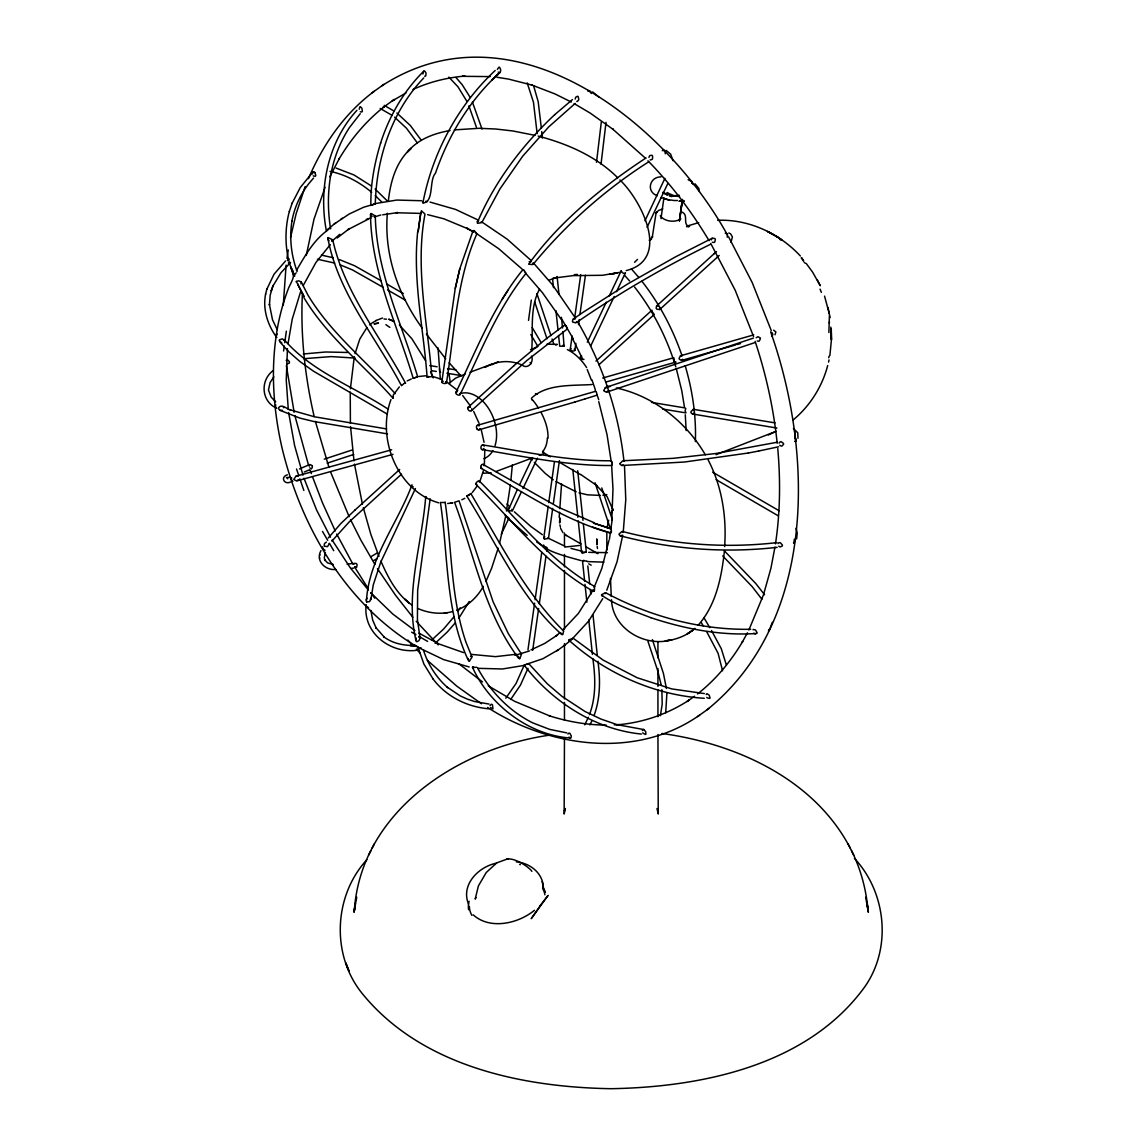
<?xml version="1.0" encoding="UTF-8"?>
<svg xmlns="http://www.w3.org/2000/svg" width="1146" height="1146" viewBox="0 0 1146 1146"><rect width="100%" height="100%" fill="white"/><g stroke="black" fill="none" stroke-linecap="round" stroke-linejoin="round"><path stroke-width="1.5" d="M438.03 347.897L440.336 379.14M565.393 808.503L564.147 814.032L564.462 738.124M564.462 720.29L564.462 702.455M564.462 698.888L564.462 643.594M564.462 629.326L564.462 570.464M564.462 566.898L564.462 554.42M564.462 545.496L564.462 533.019M366.706 602.094L369.614 601.578L370.774 598.828A2.335 1.977 2.2 0 0 370.487 598.327M594.301 591.007L593.442 591.322C546.585 565.035 513.336 521.502 475.891 484.285A2.378 0.917 -44.9 0 1 477.008 481.907A2.378 0.988 -45.1 0 1 478.383 480.991L479.343 481.034C516.201 517.534 548.733 560.337 594.545 586.451L594.445 590.691M612.222 464.044L611.706 465.505C568.001 465.978 525.097 456.609 482.194 449.633M596.751 394.453L596.737 395.27L584.789 398.98M587.984 91.193L589.388 90.663L591.307 93.499M622.908 532.46L621.877 531.615L619.198 533.821M611.778 520.37L612.981 489.013L611.606 464.99M531.629 351.321C533.391 330.764 529.38 308.131 539.48 289.222M601.306 122.035L596.507 162.274M606.019 122.393L601.02 164.122M828.873 332.541L829.403 315.723M350.246 392.047L350.404 423.332M610.99 529.08L610.961 528.292L611.448 531.629M371.189 213.457L375.301 215.992L374.069 216.58M283.277 305.123L286.113 265.113M284.552 340.978L282.432 338.844L279.338 339.861M302.415 293.419C300.352 334.761 304.879 376.26 314.162 416.528M695.378 441.597C696.281 415.955 692.456 390.256 685.165 365.689M312.543 173.977L312.657 172.616A1.719 0.731 -86.6 0 1 312.987 171.857L314.248 171.929A3.051 1.146 66.1 0 1 314.792 172.53M370.903 205.521C370.387 184.878 374.513 162.947 380.701 142.792M387.377 213.299C383.824 254.512 398.292 295.281 422.344 328.343M648.908 157.432L649.782 155.57L651.816 155.254A1.719 1.504 -82.1 0 1 652.561 156.042L652.575 158.477A3.051 1.791 -85.8 0 1 652.217 159.337L650.441 160.025A2.321 1.361 64.7 0 1 650.14 159.81M326.653 230.403L334.231 224L349.201 214.016L363.669 207.225L375.2 203.859L375.874 192.499C379.14 150.226 394.539 108.383 423.776 77.928M523.106 270.599L522.762 269.84L523.951 270.155M485.102 367.436A57.601 49.994 87.4 0 1 497.765 362.494A54.22 47.043 87.7 0 1 505.271 361.62A51.369 44.565 87.5 0 1 522.017 365.001C527.461 369.8 534.408 362.351 531.458 356.12M724.63 546.585C726.707 516.961 722.023 486.42 708.142 459.933M335.778 569.462C325.564 570.636 315.136 561.039 320.952 550.624M319.591 558.532L319.648 557.601M319.777 555.438L319.834 554.506M375.301 203.759L371.347 205.378M350.418 388.766L354.3 356.664M417.66 232.036C412.617 280.598 423.59 328.873 427.114 377.134L431.841 376.647C427.63 322.742 414.823 268.135 425.008 214.087L421.757 211.122M575.192 99.072L575.636 97.281L577.426 96.278A1.733 1.39 -74.9 0 1 577.885 96.407A1.69 1.361 -75.8 0 1 578.171 96.651L578.759 99.086A3.051 1.561 -89.7 0 1 578.615 100.074L577.226 101.536A2.321 1.404 62.7 0 1 576.767 101.392M559.191 517.448L559.563 512.162M559.821 508.652L561.554 483.999M359.228 109.228L359.672 107.423A1.719 0.874 -80.4 0 1 360.073 106.965M480.733 466.909L480.733 467.625A2.378 1.332 -58 0 0 482.065 468.327M287.445 348.671L286.242 380.042L288.291 409.437M473.871 230.475L472.997 230.876L473.728 232.022L466.88 228.212L473.728 232.022M512.348 464.932L510.915 480.002M610.331 532.059L610.574 533.048L611.334 532.389M564.391 811.253L564.52 809.85M528.521 320.407L531.3 300.094M660.511 215.534L660.311 215.835C664.408 221.622 675.094 222.854 680.724 218.943L680.753 218.671M699.418 191.411L698.831 188.445L695.078 183.833M484.343 465.419L484.815 449.619M619.9 463.614L622.751 460.764L673.304 458.314L715.992 453.487L777.375 442.213M517.347 489.414L508.323 510.214A2.063 1.805 -6 0 0 508.867 510.787L512.19 510.915L511.832 509.368M711.251 239.886L712.225 238.225L714.76 238.454A1.719 1.576 85.3 0 1 715.348 239.457L714.846 241.792A3.051 2.034 -83.3 0 1 714.273 242.436L712.282 242.293M662.316 150.713C662.746 147.433 666.041 152.217 665.267 153.793M366.419 601.808C368.253 559.363 397.791 523.321 412.016 484.758M288.047 343.642L292.23 319.147L300.496 292.087M623.266 531.787L625.773 499.771L624.527 466.307M353.985 564.247L354.028 563.861A3.051 1.791 44.6 0 1 354.315 563.316L356.248 563.488A2.321 1.748 72.3 0 1 357.137 564.964L356.592 567.413L354.888 566.754M724.372 551.384C721.55 577.383 716.006 605.246 698.072 625.315M370.874 599.659L373.252 584.904L380.73 562.185L415.425 488.568M328.171 237.58L332.684 239.858A2.349 1.06 -10.8 0 1 331.767 240.66M388.379 200.736C390.356 182.629 395.485 163.606 408.836 150.427M596.751 395.126L596.722 393.121M375.301 215.992C376.389 272.247 402.002 323.874 417.688 376.833L413.19 378.323C397.161 324.476 371.132 271.889 370.502 214.603L370.788 213.614M265.643 293.92C262.506 309.176 267.691 325.178 276.716 337.44M510.385 484.887L506.432 511.016M679.492 220.619L682.3 199.762L679.377 221.106M439.52 368.64L439.577 371.247L440.623 372.121M563.646 630.988C524.438 592.468 498.968 540.654 470.834 493.597L466.766 496.032C496.533 543.089 519.281 596.608 561.64 634.411L562.5 634.669M794.293 539.236L794.25 543.261L793.505 542.903M283.578 350.991L284.28 346.049M284.738 342.74L286.357 331.18M425.725 496.547C422.086 544.278 404.538 593.485 416.184 641.431M474.487 230.819L476.851 233.813C456.337 280.77 454.518 332.727 446.51 382.592L445.837 383.337A2.378 1.16 9.8 0 1 443.23 383.265L442.514 382.95A2.378 1.06 9.4 0 1 441.797 382.105L455.22 288.577L459.804 268.766L472.997 230.876M430.18 498.811L417.66 590.29L417.416 619.499L420.109 638.308L418.849 640.7L416.8 641.774M534.609 603.154L527.962 649.839M535.082 599.773L541.743 552.372M544.436 539.064L543.777 537.904L548.232 506.145M548.719 502.621L554.435 461.867M575.879 343.327L574.934 350.103A2.378 1.16 9.1 0 1 572.585 350.977L570.923 350.447A2.378 1.031 10 0 1 570.221 349.616L572.126 336.036M574.733 317.37L580.721 274.796M538.649 608.497L532.675 650.341M539.322 603.655L545.983 556.225M546.699 551.126L547.172 547.731M544.436 539.064L548.476 538.462L552.687 508.423M553.432 503.123L559.391 460.678M578.501 324.662L579.217 319.562M579.933 314.477L585.434 275.284M563.603 631.202L562.844 634.411M609.457 539.136L610.388 532.532M610.847 529.237L612.236 519.324M660.998 218.614L663.935 197.728M679.635 220.003L682.558 199.404M829.89 355.518L831.423 339.717L830.821 327.111M401.687 385.6L403.965 383.538M330.549 228.641C325.077 193.918 329.733 157.79 349.329 127.736L360.245 113.683M286.93 258.308L288.276 250M306.254 255.472L313.99 219.201L325.106 187.285M622.722 535.211L617.078 561.683L606.778 590.233M665.697 712.826L666.872 693.559M774.954 547.072L770.943 568.158L763.465 594.889L748.897 629.956M775.47 543.877C780.254 512.362 780.555 480.274 777.762 448.544M468.127 658.463L468.915 661.127M607.065 527.848L608.669 520.241M593.055 589.674L593.442 591.322M601.449 595.061C615.66 605.16 634.239 611.19 650.799 617.68L650.856 617.708M366.061 600.089L366.964 598.14M829.274 323.014L829.503 321.854M290.525 237.58L296.169 213.629L305.137 186.612M608.984 540.31L601.865 568.258L594.201 587.253L594.545 586.451M505.142 515.213L505.687 516.144L499.513 543.448M829.045 359.916L828.558 362.122M768.937 629.985L768.45 631.016L769.525 629.455M356.721 897.203L354.042 912.288L355.332 903.206L354.3 910.855C360.875 811.139 458.629 748.052 549.722 735.13M682.715 359.271L681.268 360.388L679.377 359.171A2.091 2.034 80.9 0 1 679.105 358.354L680.48 355.804L753.753 334.876M772.361 622.278L769.381 630.114M289.437 211.179C283.592 231.907 285.11 258.351 294.78 276.086M455.263 288.362L459.804 268.766M489.972 705.678L491.29 704.246A2.321 1.676 77.3 0 1 491.949 704.446A2.321 1.662 76.3 0 1 492.522 704.976L492.952 708.901L490.574 707.54M518.279 656.314L519.467 658.807M422.903 202.928C432.271 153.363 457.856 105.274 495.201 70.465M275.728 404.753L275.47 406.443M423.218 202.971C434.248 202.011 428.933 179.979 435.466 173.218C448.401 135.529 469.445 100.519 498.481 73.831L492.006 80.019L500.301 72.126L500.673 70.45A3.051 1.361 85.2 0 0 500.587 69.433L499.613 67.356A1.719 1.232 -75.1 0 0 498.868 67.285L497.335 69.405M271.387 290.239L271.115 290.969L273.12 285.44L270.184 295.109L269.439 305.08L269.382 304.292L272.519 319.791L277.16 329.547M660.368 715.706L662.216 704.117L661.844 689.663M266.803 289.293L274.052 274.195L285.555 260.959M265.557 294.293L266.889 288.921M355.031 353.713L359.787 339.087L366.906 327.57M276.372 335.878L277.217 333.973M325.335 552.401L324.304 557.858L324.891 560.466L324.605 559.649L327.57 562.901L333.343 564.563M483.383 470.662L480.289 480.274M568.76 640.07C605.432 673.16 654.28 695.235 704.289 698.286M828.701 357.753L829.145 356.148M498.195 548.146L491.591 568.316L485.904 581.48M827.698 365.517C822.155 386.818 809.792 406.257 792.803 420.253M562.944 331.538L564.047 346.149L559.721 346.207L558.589 335.563M286.256 360.589L286.858 359.658A3.051 1.361 53.6 0 1 287.402 359.672L289.193 361.391A2.321 1.748 65.6 0 1 289.379 363.067L287.302 363.884M797.988 438.23L797.745 432.744L793.419 428.532M278.449 408.019C281.185 402.962 287.531 409.552 290.84 410.139L290.11 409.838L314.534 416.8L386.546 428.919M594.086 715.462C600.447 698.143 600.418 679.334 597.926 661.271M589.459 714.66C596.221 696.811 595.433 677.358 592.883 658.764M584.89 552.487L582.669 553.16A2.063 1.16 -31.4 0 1 582.053 553.045L582.569 551.57M292.13 203.257L300.252 187.572L313.059 171.771M289.322 211.494L292.244 202.928M794.679 441.425C797.043 442.27 795.782 438.087 794.722 437.17M543.777 537.904L544.808 536.858M572.642 322.012L575.722 322.886L576.767 321.539M796.628 538.907L797.244 532.99L795.969 528.234M380.558 143.207C389.182 116.29 403.636 91.035 423.834 71.124A1.719 1.06 -76.7 0 1 424.493 70.894L425.739 72.413A3.051 1.218 79.2 0 1 426.026 73.373L425.768 75.88A2.321 1.533 60 0 1 424.636 76.195M527.991 668.333L520.442 685.122L510.715 699.447M427.114 377.134L428.518 376.418M523.937 665.797L516.044 683.503L505.787 698.229M322.628 546.814L322.771 548.461M673.948 357.896L674.278 361.076M390.972 399.567C376.404 438.431 397.476 491.09 438.689 502.836M554.779 114.6C522.332 145.055 494.255 182.099 477.209 222.94M422.487 202.169L423.203 201.381M529.123 264.253L532.389 264.583L533.205 263.251A2.349 0.759 37.1 0 0 533.033 262.978M607.867 390.958L606.277 392.133L604.057 391.044M457.254 391.731L456.538 391.86A2.378 1.461 24.4 0 0 455.822 392.734A2.378 1.447 26.5 0 0 457.956 394.955A2.378 1.518 27.8 0 0 459.56 394.983L460.291 394.066A2.378 1.461 24.4 0 0 460.176 393.379M291.6 477.667L291.428 479.415M588.385 717.267L584.761 724.845M416.242 650.369C389.969 653.507 362.609 632.549 366.19 604.802M308.46 178.647C322.785 144.783 344.502 113.296 374.269 91.236M642.376 730.575L642.748 729.887A2.321 1.547 79.1 0 1 643.88 729.558L645.714 731.735L645.914 734.199A1.719 1.003 36.8 0 1 645.284 734.414L643.121 733.239A3.051 2.607 52.1 0 1 642.806 732.81M664.895 178.361L644.983 220.734M756.202 337.769L758.05 336.666L760.299 338.056M467.797 407.99A2.378 1.647 48.5 0 0 468.714 410.282A2.378 1.719 50.1 0 0 470.977 410.999L471.808 409.953A2.378 1.733 46.8 0 0 471.665 408.764M667.846 183.446L647.075 227.309M612.179 463.614L611.162 460.764C567.9 461.15 525.427 451.81 482.953 444.949L482.323 445.02A2.378 1.662 -82.3 0 0 481.263 446.138A2.378 1.604 -81.1 0 0 481.148 448.716A2.378 1.619 -78.1 0 0 482.81 449.561L483.927 448.458M455.893 392.433C476.192 350.69 493.167 306.426 522.662 269.94M460.062 394.639C480.16 353.398 496.863 309.649 525.899 273.507L524.223 270.456M519.596 484.701L532.46 457.598M609.3 295.854L621.247 270.685M587.311 342.167L606.291 302.2M501.332 534.122L508.867 518.25M512.506 510.6L521.502 491.648M523.006 488.497L537.388 458.199M590.72 345.949L614.227 296.47M616.476 291.729L625.472 272.777M610.875 513.909L613.11 509.239M329.762 176.813L339.388 158.42L338.786 159.452C350.877 139.038 366.362 120.516 385.185 105.962L383.022 107.509L394.367 99.416L392.19 100.977L405.928 92.984M303.432 285.153L315.952 262.434L330.32 244.599M272.863 286.171L280.971 272.719L289.021 264.139M605.203 593.714L605.546 592.697L601.707 594.602M477.825 223.298L481.807 222.596L499.871 189.033L522.777 156.1L548.762 126.862L575.206 103.427M730.99 242.25L732.409 236.936L730.618 233.856M589.875 724.917L591.866 720.949M368.625 855.16L370.86 850.733M372.178 848.097L374.384 843.743M293.978 275.427L296.198 272.805M405.412 383.323L405.469 383.108C380.329 336.065 344.087 292.488 332.712 239.614M567.958 734.07L568.717 733.239A2.321 1.619 79 0 1 569.949 733.426L571.338 736.076L570.88 738.038A1.719 0.831 41.7 0 1 570.178 737.952L568.96 737.122M469.215 601.492L458.787 618.267M296.47 270.456C304.879 256.002 313.932 239.729 327.856 230.102M591.966 591.852L578.429 613.382L562.586 630.257M602.753 598.599L588.514 621.247L571.424 639.783M747.436 632.807L742.078 642.519L742.68 641.488C730.833 661.414 715.849 679.635 697.542 693.946M370.516 205.22L371.376 204.59M479.959 428.704L478.999 429.807A2.378 1.762 77.2 0 1 477.624 429.578L477.008 428.948M327.799 237.838C337.798 292.789 376.003 337.354 401.401 385.543M725.203 233.211L727.323 233.856L727.28 237.251M693.946 413.205L692.556 413.993L691.181 413.018A2.106 1.948 -52.9 0 1 690.909 411.786L693.301 409.308L775.054 422.888M423.648 71.296L422.917 74.003M483.311 586.365C477.452 597.066 468.084 605.919 456.609 610.245M550.366 456.853L542.602 452.011L542.903 451.323M416.156 637.978L415.64 640.041M393.078 395.327L399.324 386.904M502.091 299.421L508.093 290.153M477.266 485.947L472.209 492.594M457.97 611.248L460.176 607.853M540.84 904.896L531.228 918.691L548.06 895.427L539.623 906.343M433.102 678.991L423.948 664.15L417.66 646.401M477.123 221.55L478.684 220.806M645.986 157.947C602.237 186.755 559.162 221.88 528.85 263.967M273.822 376.876L270.098 382.549L268.465 390.041L271.158 397.146L275.699 401.816M453.974 616.792L443.574 629.068L431.727 640.041M331.853 541.127L349.501 521.616L401.53 474.172M328.243 538.018L340.792 523.579L355.16 509.913M366.892 859.701C333.357 896.115 331.036 955.664 362.623 994.012C421.771 1066.339 522.118 1087.253 611.19 1088.7C702.641 1087.081 808.188 1065.15 864.943 986.606C891.903 947.943 886.331 892.533 854.429 858.368M298.934 479.501L296.485 480.876L294.178 479.744M794.25 543.261L794.608 540.711M533.262 264.196C566.009 224.315 605.117 189.649 648.622 161.873M455.134 623.009L447.255 632.033L435.108 643.321M356.936 110.303C327.598 142.219 318.502 189.319 326.338 230.69M500.301 72.126L499.814 72.542A2.321 1.461 60.9 0 1 498.567 72.327L498.238 72.069M296.356 281.257L298.791 280.856L301.212 281.959L307.816 294.866C330.492 332.942 366.118 360.804 395.184 393.651M313.56 178.074L308.818 183.618C300.238 194.648 294.307 207.684 291.843 221.45L291.986 220.777C289.164 238.382 291.313 255.415 297.143 271.573M273.149 370.588C259.956 380.357 261.216 401.53 276.673 408.191M775.011 334.761L775.871 331.939L773.665 330.177M519.883 658.635L521.487 654.151L508.308 633.609L493.124 601.836L459.045 500.816L454.547 502.306C474.172 554.578 484.3 612.422 518.465 658.091M408.735 150.527C419.235 138.695 434.878 133.208 450.049 130.515M637.505 259.426L634.569 262.291M564.734 547.086L579.389 545.467M508.38 508.294L509.583 507.864M685.809 408.434L685.093 410.827L686.01 412.918L662.546 409.022M716.408 251.604L714.488 253.381M717.668 256.876L719.201 255.472M448.988 383.423L455.65 378.108L465.075 374.112M513.895 365.717L545.911 338.972L564.763 325.02L566.181 326.051M713.829 253.968L714.732 253.151M717.009 257.463L717.912 256.647M714.073 253.753L656.529 306.039L656.142 308.145A2.106 1.991 24.1 0 0 656.916 309.176L659.724 309.52L659.781 307.715M354.916 510.142L399.668 469.488M468.084 407.346L514.139 365.502M471.507 410.626L526.802 360.56L567.213 329.074L566.496 326.61M595.963 361.076L652.002 310.151M598.9 364.786L653.936 314.778M659.724 309.52L717.253 257.248M650.856 239.586L649.381 240.202L652.604 236.663L652.232 237.494L656.071 213.041L658.477 210.492L662.732 208.944M476.106 897.547L475.16 899.109L478.412 885.901L486.262 872.493L496.719 862.881L507.463 858.941M331.925 241.233L339.775 234.3M554.621 114.743L572.47 99.573M556.039 636.03L559.964 632.563M694.906 628.366C686.726 635.729 676.011 639.826 665.124 640.915L672.014 639.712C645.399 647.791 612.422 628.882 611.491 599.716M470.189 494.442L470.834 493.597M529.123 261.761L531.286 261.575M337.168 237.981L349.473 228.541L347.983 229.601L368.195 219.187M707.211 709.703C816.912 620.989 813.445 452.57 770.642 331.839M712.225 238.225L675.28 256.991L627.807 283.864L583.142 312.256L573.072 319.204L572.37 321.439M524.123 665.081C552.143 701.553 594.745 729.458 641.474 734.07M563.517 646.1L570.694 640.413M534.466 910.296C517.748 924.005 489.686 929.821 473.226 914.866M369.571 324.891L372.063 323M623.209 464.99L621.447 465.419L619.943 464.03M381.761 85.893C512.534 0.774 664.852 121.075 727.653 235.331M334.231 224L335.706 222.94M340.835 219.287L342.325 218.227M524.51 664.952L542.903 658.706L558.389 649.753M487.594 707.483C549.722 747.579 636.589 759.569 699.705 715.047M328.329 228.813L330.592 228.426M372.106 92.783L383.939 84.331M557.515 634.97L544.737 643.422L531.028 649.868M556.899 650.828L564.992 645.04M694.519 696.238L687.099 701.538L689.276 699.962C667.617 714.273 642.333 722.868 616.448 724.874L619.112 724.63L614.227 724.831M697.527 716.608L709.36 708.156M621.891 535.325L620.187 535.769L619.098 534.58M576.61 322.441C619.112 293.104 663.921 267.133 710.291 244.399M476.679 667.259L472.51 667.559M592.081 384.526C572.341 385.83 546.656 383.638 531.572 398.092A2.048 1.475 63 0 0 531.83 399.61L532.403 400.412M287.402 474.802C280.054 476.851 284.151 485.202 290.597 482.022M377.392 552.888L370.932 556.67M372.923 322.499L376.289 320.522M526.644 664.365L528.736 663.649L547.344 683.833L562.056 696.439L584.904 711.437L600.891 719.043L617.193 724.673L643.579 729.529M573.401 318.932L575.12 319.046M373.467 560.666L377.378 558.417M605.403 387.592L603.799 390.442M656.801 305.796L658.434 305.939M625.028 273.364L623.238 273.307L621.103 271.086M649.381 240.202L651.63 238.97L650.498 239.586M491.978 364.743L494.341 363.468M586.838 561.024L582.497 560.867L584.661 581.323M469.115 495.158L466.88 496.075M464.76 498.338L461.809 499.785M407.202 380.902L411.314 378.997M375.917 320.536L382.563 318.029M413.19 378.323L414.637 377.765M569.132 639.769L573.158 638.222L603.168 660.125L637.162 677.744L671.771 688.918L704.36 693.574M495.172 363.053L498.195 361.749M768.293 434.993L776.186 431.297L716.092 454.661M299.464 468.943L307.758 465.376M605.417 387.577L753.352 338.113M304.292 472.009L309.434 469.817M413.018 89.46C429.378 81.925 447.083 77.541 465.018 76.066L462.368 76.309L490.244 76.61M549.163 280.154L556.87 277.303M583.916 560.308L582.555 560.838M555.738 345.046L557.228 344.416M472.639 667.115L473.542 666.743M404.337 383.366L405.469 383.108M472.467 667.187C488.64 703.658 528.034 735.13 570.45 738.038M527.991 664.422L528.736 663.649M543.533 451.739L542.602 452.011M570.006 640.815L568.831 640.8M326.452 542.058L324.49 543.548L324.175 545.639M530.498 349.673L536.958 347.252M391.66 449.791L295.983 476.22L293.935 479.128M470.061 372.249L491.72 364.156M495.831 471.565L532.518 457.856M539.193 455.363L544.192 453.487M626.217 270.585C671.642 259.197 641.087 199.848 619.914 179.965M585.291 552.329L586.322 552.028L583.343 523.88M603.011 596.264L602.137 596.249M543.662 544.995C543.548 551.169 574.132 558.546 581.079 560.609M444.447 502.507L440.408 502.478C448.244 554.965 445.221 610.847 468.17 660.024M754.842 342.611L606.922 392.061M415.525 377.449L417.688 376.833M524.925 665.296L502.492 668.978L477.638 668.319M324.261 459.131L352.194 449.977M327.169 463.156L353.699 454.475M687.342 225.991L698.702 222.639M418.877 650.255L417.173 649.281M567.213 329.074L566.883 328M595.691 391.273L477.495 425.295A2.378 1.762 72.2 0 0 476.564 426.398A2.378 1.705 73.9 0 0 477.008 428.948M478.842 429.85L574.92 402.017M574.791 402.06L584.918 398.937M366.319 219.373L371.146 217.912M374.384 216.938L380.83 214.99M514.984 655.34L529.509 650.957M660.998 176.885C649.438 176.771 645.929 191.883 657.331 195.708M282.518 410.368L280.054 410.34L278.478 408.635M602.71 378.022L672.731 358.01M605.862 382.048L675.896 362.05M681.913 360.331L735.632 344.975M737.265 344.516L740.531 343.571M393.006 454.332L297.258 480.79M496.648 863.124C478.613 866.605 460.448 884.812 468.556 904.137M421.413 648.12L418.261 647.504M374.441 203.716L396.745 200.063L421.585 200.736M650.799 617.68C684.721 628.896 721.092 636.016 756.79 633.452A1.719 1.332 33.7 0 0 757.091 632.707L755.558 630.028L753.366 629.398A2.321 1.433 77.1 0 0 753.065 629.756M680.48 355.804L681.655 356.091M620.502 272.247L602.481 275.284L573.043 275.627L552.988 278.192M443.201 381.231L442.471 381.403A2.378 1.074 7.3 0 0 441.812 382.105M452.255 611.663C440.795 614.671 428.246 613.225 417.516 608.325M778.607 446.782L758.494 451.066M679.32 195.336L674.249 195.722L667.387 192.943L667.832 193.731L667.301 192.456L667.373 193.373M621.891 465.505L684.491 462.024L748.395 452.999M748.252 453.028L758.652 451.037M586.265 552.028L584.904 551.842M382.678 214.818L397.805 212.569L395.986 212.741L419.622 213.371M516.545 654.237L495.459 656.644L471.565 654.409M418.992 376.461L425.667 375.788M450.593 503.18L452.828 502.808L447.671 503.524M606.807 494.628L602.882 495.215M352.882 563.388L347.152 564.247M350.934 568.502L353.842 568.029M295.983 476.22L297.874 476.321M454.332 129.899L479.071 128.295L495.731 129.011L512.921 130.973L535.024 135.371M469.359 661.242L472.009 657.073L465.978 642.233C450.536 597.166 451.997 548.662 445.121 502.005M303.303 353.985L325.65 351.994L347.983 352.481M303.69 358.698L331.223 356.592L355.217 358.082M491.176 472.854L482.681 473.255M444.333 613.081L447.427 612.695M360.288 106.865L361.534 107.724A3.037 1.146 72.7 0 1 361.964 108.541L362.351 111.234A2.321 1.604 59.9 0 1 361.448 112.05L360.317 111.764M607.423 552.63L588.686 552.358M421.284 211.007L421.055 212.898M290.353 477.295L286.414 477.524L287.804 478.827M605.561 387.52L606.807 387.778M477.495 425.295L478.899 425.524M776.716 542.645C725.189 548.562 672.587 544.594 622.436 531.472M777.16 547.33C724.73 553.346 671.184 549.249 620.187 535.769M688.144 226.536L689.606 226.378L686.526 226.693M546.914 344.172L556.97 344.402M574.304 274.668L577.426 274.41M470.505 656.414L470.877 656.386A2.335 1.203 -26.2 0 1 471.737 656.629M507.922 858.913C516.789 858.383 530.039 868.138 531.887 871.347M506.947 858.984L508.452 858.884M535.511 393.594L537.374 394.31M546.37 547.143L543.763 546.37M603.913 562.142L587.253 561.583M600.404 495.416L587.597 494.828L579.059 492.88M673.175 195.995L679.578 196.367L671.484 195.694L663.047 192.643M750.673 629.283C700.163 630.142 649.925 616.491 605.546 592.697M717.654 220.29C748.796 219.044 779.366 233.34 800.366 256.002M508.466 517.72L505.687 516.144M415.941 645.613L410.182 645.513L415.926 645.642C403.764 645.513 393.279 643.866 383.666 636.732L384.325 637.19L375.773 627.478L376.217 628.166L372.679 620.086L370.889 610.46M606.091 725.06C586.752 725.046 567.542 721.55 549.135 715.763L550.266 716.15L514.626 701.323L488.268 685.824M675.653 362.093L674.75 361.749M678.217 196.41L671.484 195.694M384.025 319.032L386.503 319.175M563.001 345.261L564.448 345.72M755.615 633.896L754.627 633.709A3.051 2.679 76.3 0 1 753.796 633.237M489.07 704.059L474.702 701.553L467.339 699.117L460.248 695.909L447.227 687.17L447.757 687.672C435.867 677.243 427.873 664.164 423.332 649.782M488.798 708.787C467.052 706.996 445.966 696.41 432.859 678.719M661.987 733.483C736.09 743.639 814.204 778.994 850.217 848.097M566.855 732.896L549.55 729.343L532.689 722.854C508.538 710.735 490.287 691.21 477.596 667.989M317.428 259.24L334.661 263.064M516.273 861.849C529.724 862.909 542.832 872.966 543.319 887.205M496.906 77.24L508.652 79.117L532.331 85.176L531.2 84.79L554.993 93.929L571.267 102.023M425.596 201.309L427.487 201.639M429.764 365.56L437.127 366.777M456.008 369.914L447.628 368.525L448.401 369.757M651.458 402.375L685.122 407.947M431.942 370.731L436.354 371.462M446.883 373.209L461.967 375.716M692.556 413.993L776.902 428.045M387.534 433.904L313.746 421.484L299.98 418.132L280.054 410.34M281.844 342.998L279.223 340.62M606.721 386.116L609.873 386.675M771.831 336.208L772.92 334.589L771.888 332.483M321.51 255.128L333.271 257.764M325.049 550.266L323.115 549.006M430.036 202.083L455.607 209.446L478.111 220.018M427.659 214.646L443.86 218.8L468.198 228.914M582.813 551.427L570.966 548.39M469.187 666.972L443.617 659.595L418.089 647.418M330.005 171.37C345.433 174.521 359.701 182.228 371.691 192.342M671.843 196.611L669.45 196.009M616.347 387.95C653.793 396.172 686.239 421.871 705.32 454.804M664.966 198.989L669.937 200.235L661.07 197.556M418.662 636.918L420.052 637.935M433.045 376.547L441.855 379.455M538.19 136.088C567.342 143.766 596.207 156.214 617.794 177.845M463.471 652.59L439.119 644.009L418.92 633.165M336.065 168.061L354.042 174.994L371.275 185.91M519.639 864.385L520.356 864.7M610.431 532.99L592.582 527.146M610.574 533.048C563.588 520.126 523.221 491.878 481.205 468.356M368.525 607.638L366.562 606.506M340.104 264.812L352.567 269.983L383.237 287.402M339.302 259.555L354.572 265.743L381.36 280.885M693.301 409.308L694.089 410.555M556.025 481.607L576.209 491.835M298.189 284.437L296.169 281.744M594.129 522.691L559.033 507.578L482.638 464.202A2.378 1.39 -61.4 0 0 481.42 465.262M565.035 546.298L547.731 537.918M728.799 232.982L729.773 233.426M666.428 194.806L667.344 195.235M380.157 108.483L392.247 115.431M384.254 105.375L394.396 111.291M653.994 314.076L651.601 310.895M482.953 444.949L483.583 445.25A2.378 1.69 -79.6 0 1 484.171 446.238M688.13 179.75L691.855 181.584M372.164 216.436L370.502 214.603M681.01 211.724C689.448 214.216 682.199 223.599 688.732 226.464M774.639 235.188L767.462 231.435L781.715 239.672M292.86 481.435L291.614 480.045M588.743 563.846L591.193 565.179M574.203 103.627L590.305 113.153L613.253 129.484L612.523 128.911L645.613 158.363M564.606 534.337L566.511 535.54M588.084 90.462L590.147 91.651M387.219 284.265L403.335 293.577M712.64 472.181L779.151 510.772M387.62 289.938L405.211 300.094M716.164 479.658L778.249 515.829M388.408 409.308C353.641 386.531 311.812 371.82 284.093 339.545M387.305 414.121L313.546 371.232L299.923 361.534L288.735 351.722L279.939 341.995M565.58 535.024L580.993 543.935M585.62 546.599L597.954 553.719M411.615 632.162L415.969 634.683M418.892 636.359L427.616 641.402M329.045 240.703L327.77 239.242M559.563 462.339L580.392 474.559M776.501 236.248L779.036 237.852M476.106 233.268L498.739 248.725L522.375 269.324M482.366 222.353L507.076 239.084L530.598 260.013M481.22 221.708L481.979 222.353M416.858 646.702C345.906 604.1 301.197 527.303 282.131 448.344C272.977 408.707 270.356 367.193 277.619 327.025C280.14 313.56 283.807 300.324 288.792 287.56C292.359 279.882 296.542 274.496 290.626 266.889L293.763 276.286M536.743 542.072L543.147 546.026M757.262 340.949L758.709 341.25A3.051 2.263 -83.2 0 0 759.44 340.849L760.443 338.471M665.597 194.362L662.646 192.37L664.136 193.373M779.724 239.285L781.2 240.216M666.155 150.413L670.668 154.18L673.003 160.712M446.238 381.704L457.77 390.485M580.721 474.473L597.295 485.89M530.14 362.465L531.042 363.726M592.74 91.967L598.828 97.095M542.387 534.709L530.87 526.515L514.325 511.789M414.924 630.644L392.791 614.041L370.645 592.64M482.495 681.913L458.944 663.863M481.478 703.759L456.753 686.11L427.372 660.34M412.202 605.217C396.874 594.874 388.107 577.656 380.916 561.139M385.887 324.662L389.841 327.398M778.779 546.184L779.495 546.699A3.051 2.607 87.2 0 0 780.354 546.9L782.202 546.04A1.733 1.475 38.6 0 0 782.374 545.539A1.733 1.475 36.9 0 0 782.36 544.995L780.268 542.645L778.191 542.918A2.321 1.404 74.1 0 0 777.976 543.576M527.16 535.34L507.592 518.264M804.206 262.391L805.251 263.179M695.006 185.408L691.74 182.844L692.829 183.79M394.582 117.15L406.458 128.209L417.273 142.82M553.26 479.816L545.181 473.341L534.308 462.354M396.888 113.024L410.368 125.516L421.341 140.371M574.232 349.215L574.934 350.103M288.377 263.093L290.325 262.864A2.321 1.69 64.1 0 0 290.525 262.362M375.1 189.033L387.463 201.109M313.202 175.868L315.164 176.369A2.321 1.662 60.9 0 0 315.766 175.152L314.792 172.516M448.874 77.14L457.97 86.81L466.852 101.306M399.395 325.063L411.844 338.715L425.581 360.689M282.933 406.515L283.535 407.188A2.349 2.12 -59.5 0 1 283.735 407.79M597.052 486.033L607.122 496.676L613.153 510.185M806.225 263.465L812.6 272.132L820.235 285.683M375.229 195.522L381.862 202.126M438.245 644.897L416.199 621.261M565.508 325.822L564.777 325.077M525.283 272.447L525.899 273.507M662.861 149.467L664.709 151.401M724.186 550.653L755.687 583.429L764.583 594.745M722.696 555.939L752.206 586.666L761.918 599.243M393.064 398.221A2.378 1.003 -44.6 0 1 392.892 398.106C363.339 364.686 327.111 336.38 303.948 297.716M647.963 160.812C671.456 184.864 691.84 211.881 709.088 240.703M533.807 263.379L552.429 284.709L575.55 318.273M416.299 649.152L419.952 652.976M455.993 77.556L462.196 84.704L470.175 97.41M525.742 273.35L542.402 292.631L561.339 319.49M460.735 375.587L449.103 362.795M779.767 445.235L781.185 446.095A3.051 2.464 -86 0 0 782.016 445.995L783.549 444.333A1.719 1.547 47.8 0 0 783.391 443.344L780.899 441.568L779.151 442.714A2.321 1.347 72.7 0 0 779.137 443.115M324.476 546.212L327.498 546.628L329.174 544.021A2.335 2.177 29.5 0 0 329.074 543.605M631.417 268.938L638.809 277.475M624.484 275.198L629.598 280.985M562.987 532.689L560.595 528.378M507.005 503.968L509.053 506.288M368.31 589.989L350.261 567.786L332.111 540.024M407.876 640.055L411.428 644.066M530.14 457.598L532.217 459.976M803.547 260.715L801.197 257.893M462.655 395.513L470.376 405.856M445.722 358.841L426.398 334.088M565.809 326.152L566.11 326.51A2.349 0.888 54.8 0 1 567.026 328M311.827 465.505L309.878 464.502A3.051 1.561 48.5 0 0 309.434 464.789L309.219 466.207M412.861 617.279L395.528 595.232L377.449 568.602M366.29 606.22L365.903 605.26M561.64 634.411L561.211 633.194M641.903 281.257C659.437 303.561 672.845 329.002 682.042 355.819M634.569 287.044C653.163 310.709 666.943 337.998 675.753 366.72M611.162 460.764L611.577 461.652M276.071 407.976L275.513 406.859M370.889 592.726L374.728 598.169M521.487 654.151L521.229 653.936A2.335 0.731 -37.3 0 0 520.871 653.979M309.764 467.855L311.383 469L312.385 467.167A2.321 1.762 68.9 0 0 311.841 465.491M368.138 588.5L354.673 567.069M595.232 390.786L596.493 392.505M801.842 257.764L803.59 261.202M710.778 243.496L735.188 290.239L753.595 336.609M374.914 564.419L360.976 540.339L350.547 519.682M532.245 327.613L541.098 342.568M703.902 617.68L709.818 627.679M711.523 630.544L721.292 648.736L726.263 664.68M530.827 334.546L537.918 346.507M701.524 622.98L703.214 625.831M706.609 631.561L718.084 653.292L722.567 670.782M562.099 319.648L565.537 325.564M567.27 328.515L573.301 338.872M322.513 531.458L327.684 540.325M329.418 543.29L333.715 550.682M728.541 236.764L752.148 282.432L771.287 330.621M578.114 322.527C602.71 365.015 618.74 412.589 623.997 461.437M352.925 564.176L336.709 534.065M330.535 537.216L316.568 509.956L303.962 478.211M276.501 337.354L276.272 336.623M572.613 338.829L582.669 359.099M851.535 850.733C860.961 869.427 866.29 890.041 868.095 910.855L867.064 903.206L868.353 912.288L865.674 897.203M848.011 843.743L853.77 855.16M817.241 279.71L820.135 285.512M473.656 411.428L479.1 423.375M349.129 516.688L330.678 472.166M335.234 530.942L322.413 502.679L312.529 476.836M527.203 82.913L533.463 102.223L537.159 133.681M657.002 808.503L658.248 814.032L657.933 734.529M472.381 101.994L482.036 129.097M430.552 371.748L433.188 377.894M821.381 292.345L820.049 289.15M378.954 556.369L370.831 534.308L363.311 507.678M468.9 105.876L476.464 127.378M587.21 369.528L591.408 380.114M533.635 85.878L538.19 101.693L541.37 128.338M328.988 467.468L315.365 421.341M310.194 470.318L311.354 473.585M591.981 379.913L595.361 389.798M597.037 394.74L598.728 399.682M296.528 469L298.777 475.59M299.894 478.885L303.833 490.416M536.944 293.663L550.954 335.635M552.071 338.987L553.762 344.029M601.765 487.952L612.394 519.797M652.375 639.626L663.419 673.404L666.428 688.474M534.695 301.871L547.014 338.801M595.018 482.738L610.66 529.581M647.877 641.115L657.475 670.009L661.142 684.706M755.128 341.365C766.072 374.398 773.622 408.592 777.174 443.23M308.589 465.391L294.866 415.654M302.974 475.132L294.594 445.522L288.634 412.546M824.547 296.126L829.26 313.603M676.212 368.324L681.784 390.743L684.406 406.801M598.756 401.659L607.008 434.535L611.105 460.864M481.205 429.621L484.07 442.327M559.878 524.868L560.466 527.131M362.437 504.254L354.458 464.116M294.15 412.316L286.371 365.631M542.158 881.603L543.591 888.522M827.999 307.486L830.076 317.686M301.384 282.245L301.412 282.876A2.335 1.504 -22.7 0 1 300.839 283.793M597.138 546.37L597.481 548.49M449.132 374.685L450.292 382.707M353.985 460.778L350.547 426.684M794.55 430.337L795.754 441.353M541.714 131.589L542.402 138.079M557.099 276.515L558.99 294.278M561.44 317.342L562.557 327.985M577.699 470.72L582.97 520.356M587.812 565.952L589.703 583.815M590.333 589.775L590.806 594.244M593.026 615.101L597.295 655.311M552.573 278.779L553.504 287.646M555.953 310.724L558.03 330.234M572.785 469.416L577.87 517.304M578.243 520.828L581.595 552.444M584.976 584.302L586.881 602.166M588.772 620.043L592.41 654.366M657.861 809.85L657.99 811.253M685.279 414.78L686.153 430.552M611.276 596.493L610.474 578.415M287.402 260.629L288.52 258.738A3.051 1.218 59.6 0 1 289.093 259.068M831.294 328.931L831.423 339.717L831.351 333.228M606.836 550.123L606.836 531.902M657.933 641.746L657.933 657.804M657.933 668.519L657.933 686.354M657.933 689.921L657.933 716.694M677.472 200.464A9.383 4.383 8 0 1 670.897 199.963M567.313 349.587A46.728 31.257 69.5 0 1 586.623 367.551M570.407 349.201A2.378 1.046 5.7 0 1 571.238 348.828M583.973 359.328A2.378 1.518 27 0 1 582.397 359.3L581.523 358.884A2.378 1.518 27 0 1 580.291 357.022L580.478 356.549A2.378 1.433 22.4 0 1 581.695 356.105M459.632 393.852A34.595 23.135 69.5 0 1 487.91 407.432A34.595 23.135 69.5 0 1 495.043 445.651M492.938 450.521A34.595 23.135 69.5 0 1 483.884 458.658M547.344 437.958A51.155 30.713 42.7 0 1 542.918 451.338M532.847 400.212A57.042 34.208 42.6 0 1 538.419 408.005M541.299 412.947A57.042 34.208 42.6 0 1 547.989 438.259M445.823 381.704A2.378 1.16 6.8 0 1 446.51 382.592M392.892 398.106A2.378 1.003 -42.7 0 1 393.379 396.43M413.19 486.892A2.378 1.518 24.6 0 1 412.531 486.362M426.427 497.421A2.378 1.16 7 0 1 425.925 497.02M476.822 484.3A2.378 0.902 -42.3 0 1 475.891 484.285M479.343 481.034A2.378 1.003 -42.6 0 1 479.286 482.051M480.733 466.895A2.378 1.318 -61.3 0 1 481.406 465.262M483.741 464.374A2.378 1.418 -59.5 0 1 484.027 465.663M478.827 425.538A2.378 1.705 73.9 0 1 479.157 425.825M470.548 407.36A2.378 1.733 46.8 0 0 470.132 407.131L468.614 406.988A2.378 1.69 46.3 0 0 467.812 408.005M706.194 694.548A2.321 1.49 78.5 0 1 707.082 693.717L709.202 695.192L710.076 697.9A1.719 1.175 33.9 0 1 709.589 698.415L707.34 697.928A3.051 2.679 63.3 0 1 706.767 697.398M611.592 461.623A2.335 0.845 -89.9 0 1 611.749 462.425M468.614 909.752A39.437 27.06 -11.8 0 1 469.101 901.257M542.96 887.376A39.437 27.06 -11.8 0 1 545.424 892.347M471.908 915.396A38.334 26.301 -11.8 0 1 469.359 906.357M542.588 888.465A38.334 26.301 -11.8 0 1 544.909 894.782M559.678 521.459L559.649 522.991L559.764 517.82L559.678 521.459M596.78 539.193L596.894 544.508L596.78 539.193M419.493 221.722L418.089 231.85L420.826 212.64L419.493 221.722M656.372 212.597L655.999 213.256L656.902 211.795L656.372 212.597M411.185 148.321L407.546 151.831L411.185 148.321M692.771 630.243L687.442 633.767L692.771 630.243M614.514 273.45L609.457 274.338L617.508 272.92L614.514 273.45M378.409 323.158L374.241 323.817L378.409 323.158M684.09 201.051L679.22 201.252L684.09 201.051M602.61 526.028L593.399 523.02L610.904 528.764L602.61 526.028M394.095 321.467L388.881 319.261L394.095 321.467M409.165 603.154L404.867 599.229L409.165 603.154M304.005 296.556L297.745 284.251L303.962 296.47M349.115 971.393L345.891 963.127L349.115 971.393"/></g></svg>
